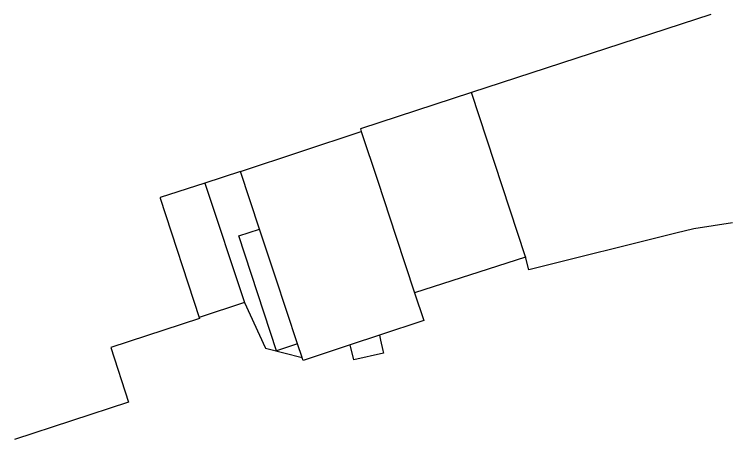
# Model space of a CAD drawing. Header units: millimetres. Extents: x 157000 to 158000, y 123011 to 123785.
# Drawn here: x 157273.4 to 157354, y 123737.4 to 123785.1 of the extents above; entities that cross this region are included whole.
import ezdxf

# ---------------------------------------------------------------- set-up
doc = ezdxf.new("R2010")
doc.units = ezdxf.units.MM
doc.layers.add('W0104', color=1, linetype='CONTINUOUS')

msp = doc.modelspace()

# ---------------------------------------------------------------- linework, layer by layer
at = {"layer": 'W0104'}
for points in [[(157351.545, 123785.066), (157324.699, 123776.292), (157312.237, 123772.219), (157312.328, 123771.941)], [(157330.764, 123757.863), (157324.699, 123776.292)], [(157298.782, 123767.455), (157294.793, 123766.153), (157289.769, 123764.514), (157289.79, 123764.449), (157294.153, 123751.079), (157294.195, 123750.951), (157284.222, 123747.696), (157286.215, 123741.587), (157273.418, 123737.377)], [(157294.793, 123766.153), (157299.219, 123752.753), (157294.153, 123751.079)], [(157305.187, 123748.114), (157302.838, 123747.338), (157298.583, 123760.215), (157300.924, 123760.988)], [(157353.995, 123761.696), (157349.644, 123761.024), (157347.625, 123760.524), (157331.117, 123756.436), (157330.764, 123757.863), (157330.767, 123757.848), (157318.317, 123753.856)], [(157299.219, 123752.753), (157301.572, 123747.709), (157301.602, 123747.631), (157305.689, 123746.6)], [(157314.365, 123749.094), (157314.496, 123748.517), (157314.753, 123747.38), (157314.821, 123747.082), (157311.484, 123746.326), (157311.102, 123748.013)]]:
    msp.add_lwpolyline(points, dxfattribs=at)
msp.add_lwpolyline([(157298.782, 123767.455), (157312.328, 123771.941), (157314.177, 123766.357), (157316.212, 123760.212), (157318.317, 123753.856), (157319.348, 123750.744), (157314.365, 123749.094), (157311.102, 123748.013), (157305.802, 123746.258), (157305.71, 123746.536), (157305.689, 123746.6), (157305.187, 123748.114), (157302.713, 123755.586), (157300.924, 123760.988)], close=True, dxfattribs=at)

doc.saveas('drawing.dxf')
